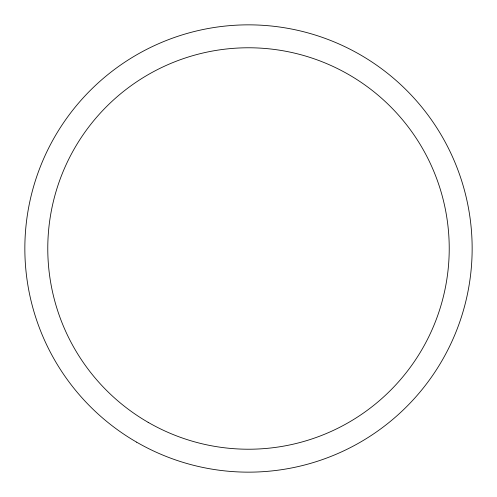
<?xml version="1.0" encoding="UTF-8"?>
<svg xmlns="http://www.w3.org/2000/svg" width="497" height="497" viewBox="0 0 497 497"><rect width="100%" height="100%" fill="white"/><g stroke="black" fill="none" stroke-linecap="round" stroke-linejoin="round"><path stroke-width="0.75" d="M136.675 442.187A223.65 223.65 0 0 0 472.15 248.5A223.65 223.65 0 0 0 136.675 54.813A223.65 223.65 0 0 0 136.675 442.187M148.137 422.332A200.726 200.726 0 0 0 449.226 248.5A200.726 200.726 0 0 0 148.137 74.668A200.726 200.726 0 0 0 148.137 422.332"/></g></svg>
